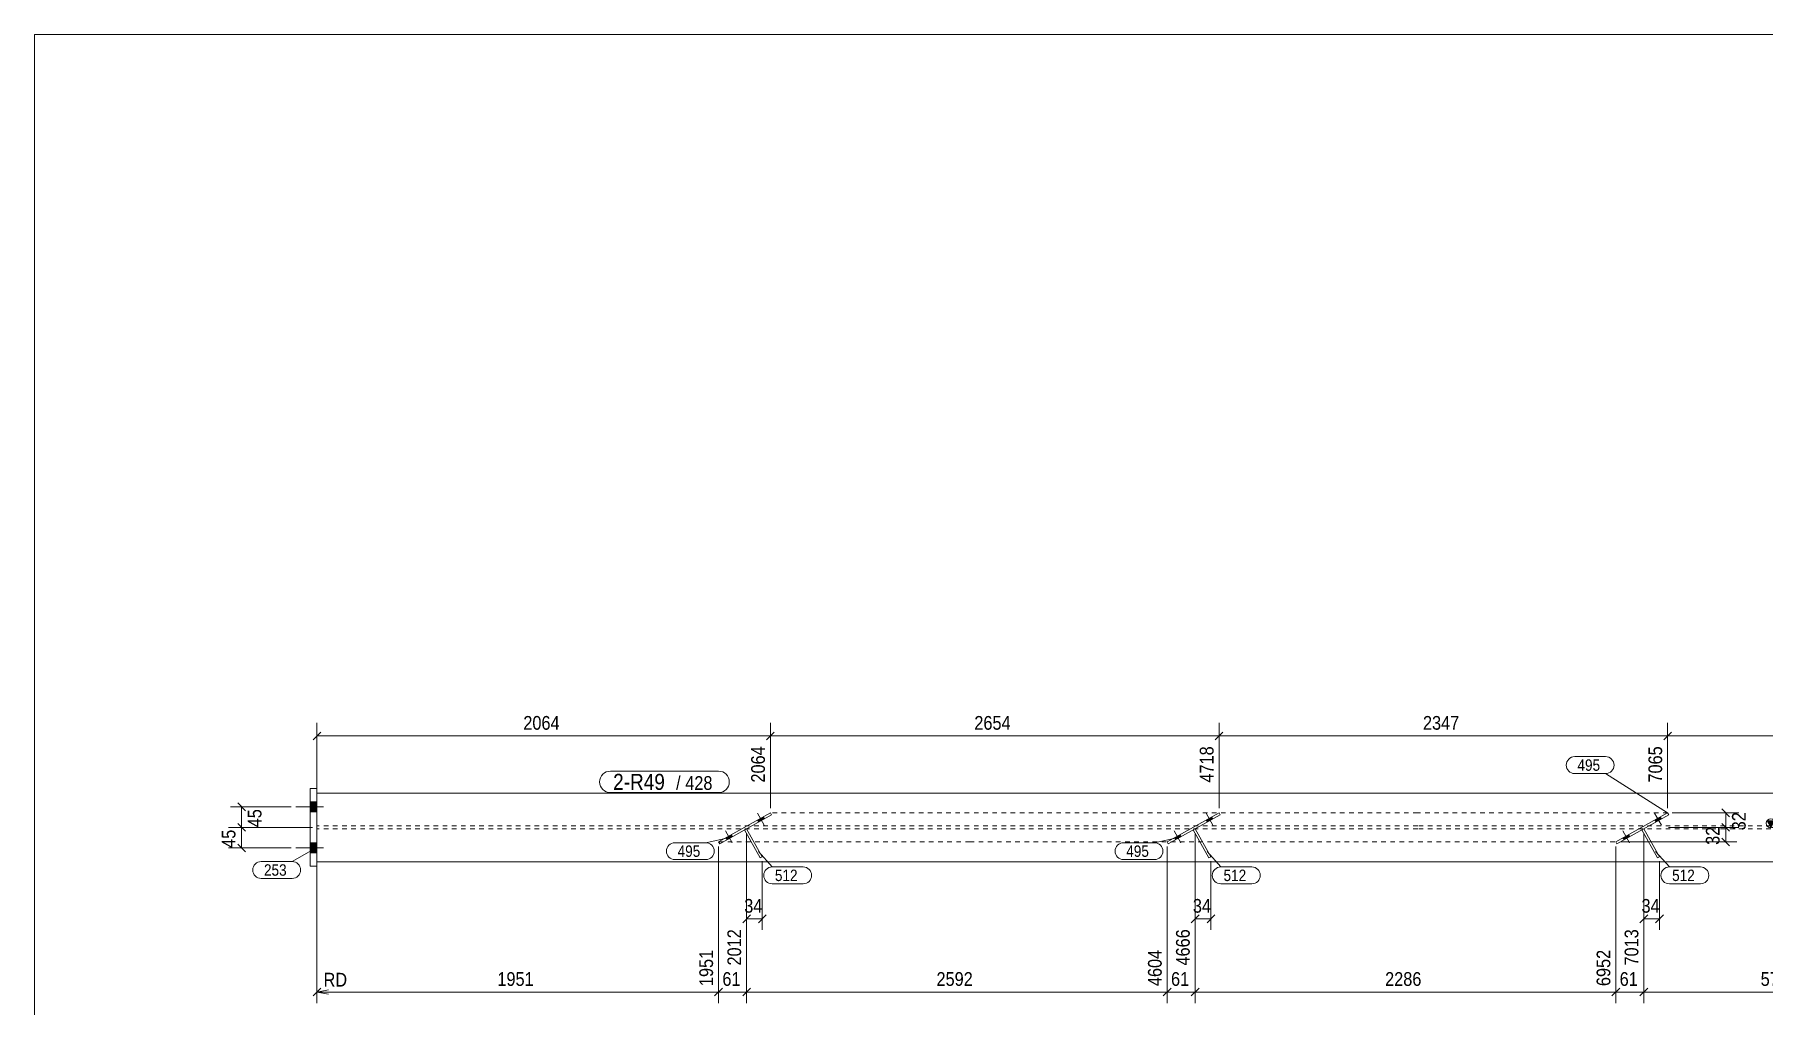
# Model space of a CAD drawing. Header units: millimetres. Extents: x 2 to 579, y 1 to 405.
# Drawn here: x 5 to 383, y 192.7 to 405 of the extents above; entities that cross this region are included whole.
import ezdxf

# ---------------------------------------------------------------- set-up
doc = ezdxf.new("R2010")
doc.units = ezdxf.units.MM
doc.linetypes.add('XKITLINE00', pattern=[0])
doc.linetypes.add('XKITLINE01', pattern=[4, 1, -1, 1, -1])
for name, color, linetype, lineweight in [('Bolt', 3, 'Continuous', 0), ('Dimensions', 7, 'Continuous', 0), ('DrawingSheet', 5, 'Continuous', 0), ('GraphicObject', 6, 'Continuous', 0), ('Part', 2, 'Continuous', 0), ('PartMark', 7, 'Continuous', 0)]:
    doc.layers.add(name, color=color, linetype=linetype, lineweight=lineweight)
doc.styles.add('ARIAL', font='ARIAL.TTF')

# ---------------------------------------------------------------- blocks, each defined once
blk = doc.blocks.new('*A16')
at = {"layer": 'Bolt'}
for points in [[(66.73, 235.07), (65.23, 235.07), (65.23, 237.27), (66.73, 237.27)], [(66.73, 235.07), (65.23, 235.07), (65.23, 237.27), (66.73, 237.27)], [(66.73, 235.07), (65.23, 235.07), (65.23, 237.27), (66.73, 237.27)], [(66.73, 226.07), (65.23, 226.07), (65.23, 228.27), (66.73, 228.27)], [(66.73, 226.07), (65.23, 226.07), (65.23, 228.27), (66.73, 228.27)], [(66.73, 226.07), (65.23, 226.07), (65.23, 228.27), (66.73, 228.27)]]:
    blk.add_hatch(color=3, dxfattribs=at).paths.add_polyline_path(points, flags=17)
at = {"layer": 'Bolt', "color": 3, "linetype": 'XKITLINE00', "lineweight": 0}
for p, q in [((62.13, 236.17), (68.13, 236.17)), ((62.13, 236.17), (68.13, 236.17)), ((62.13, 236.17), (68.13, 236.17)), ((65.23, 237.27), (66.73, 237.27)), ((65.23, 237.27), (66.73, 237.27)), ((65.23, 237.27), (66.73, 237.27)), ((65.23, 235.07), (66.73, 235.07)), ((65.23, 235.07), (66.73, 235.07)), ((65.23, 235.07), (66.73, 235.07)), ((62.13, 227.17), (68.13, 227.17)), ((62.13, 227.17), (68.13, 227.17)), ((62.13, 227.17), (68.13, 227.17)), ((65.23, 228.27), (66.73, 228.27)), ((65.23, 228.27), (66.73, 228.27)), ((65.23, 228.27), (66.73, 228.27)), ((65.23, 226.07), (66.73, 226.07)), ((65.23, 226.07), (66.73, 226.07)), ((65.23, 226.07), (66.73, 226.07))]:
    blk.add_line(p, q, dxfattribs=at)
blk = doc.blocks.new('*A17')
at = {"layer": 'Bolt'}
for points in [[(359.48, 232.85), (359.23, 233.28), (360.45, 233.97), (360.7, 233.53)], [(359.48, 232.85), (359.23, 233.28), (360.45, 233.97), (360.7, 233.53)], [(352.5, 228.93), (352.26, 229.36), (353.48, 230.05), (353.72, 229.61)], [(352.5, 228.93), (352.26, 229.36), (353.48, 230.05), (353.72, 229.61)]]:
    blk.add_hatch(color=3, dxfattribs=at).paths.add_polyline_path(points, flags=17)
at = {"layer": 'Bolt', "color": 3, "linetype": 'XKITLINE00', "lineweight": 0}
for p, q in [((360.65, 232.18), (359.18, 234.8)), ((360.65, 232.18), (359.18, 234.8)), ((353.68, 228.26), (352.21, 230.88)), ((353.68, 228.26), (352.21, 230.88)), ((359.48, 232.85), (359.23, 233.28)), ((359.48, 232.85), (359.23, 233.28)), ((360.7, 233.53), (360.45, 233.97)), ((360.7, 233.53), (360.45, 233.97)), ((352.5, 228.93), (352.26, 229.36)), ((352.5, 228.93), (352.26, 229.36)), ((353.72, 229.61), (353.48, 230.05)), ((353.72, 229.61), (353.48, 230.05))]:
    blk.add_line(p, q, dxfattribs=at)
blk = doc.blocks.new('*A18')
at = {"layer": 'Bolt'}
for points in [[(261.4, 232.85), (261.15, 233.28), (262.37, 233.97), (262.62, 233.53)], [(261.4, 232.85), (261.15, 233.28), (262.37, 233.97), (262.62, 233.53)], [(254.42, 228.93), (254.18, 229.36), (255.4, 230.05), (255.64, 229.61)], [(254.42, 228.93), (254.18, 229.36), (255.4, 230.05), (255.64, 229.61)]]:
    blk.add_hatch(color=3, dxfattribs=at).paths.add_polyline_path(points, flags=17)
at = {"layer": 'Bolt', "color": 3, "linetype": 'XKITLINE00', "lineweight": 0}
for p, q in [((262.58, 232.18), (261.11, 234.8)), ((262.58, 232.18), (261.11, 234.8)), ((255.6, 228.26), (254.13, 230.88)), ((255.6, 228.26), (254.13, 230.88)), ((261.4, 232.85), (261.15, 233.28)), ((261.4, 232.85), (261.15, 233.28)), ((262.62, 233.53), (262.37, 233.97)), ((262.62, 233.53), (262.37, 233.97)), ((254.42, 228.93), (254.18, 229.36)), ((254.42, 228.93), (254.18, 229.36)), ((255.64, 229.61), (255.4, 230.05)), ((255.64, 229.61), (255.4, 230.05))]:
    blk.add_line(p, q, dxfattribs=at)
blk = doc.blocks.new('*A19')
at = {"layer": 'Bolt'}
for points in [[(163.32, 232.85), (163.07, 233.28), (164.29, 233.97), (164.54, 233.53)], [(163.32, 232.85), (163.07, 233.28), (164.29, 233.97), (164.54, 233.53)], [(156.35, 228.93), (156.1, 229.36), (157.32, 230.05), (157.57, 229.61)], [(156.35, 228.93), (156.1, 229.36), (157.32, 230.05), (157.57, 229.61)]]:
    blk.add_hatch(color=3, dxfattribs=at).paths.add_polyline_path(points, flags=17)
at = {"layer": 'Bolt', "color": 3, "linetype": 'XKITLINE00', "lineweight": 0}
for p, q in [((164.5, 232.18), (163.03, 234.8)), ((164.5, 232.18), (163.03, 234.8)), ((157.52, 228.26), (156.05, 230.88)), ((157.52, 228.26), (156.05, 230.88)), ((163.32, 232.85), (163.07, 233.28)), ((163.32, 232.85), (163.07, 233.28)), ((164.54, 233.53), (164.29, 233.97)), ((164.54, 233.53), (164.29, 233.97)), ((156.35, 228.93), (156.1, 229.36)), ((156.35, 228.93), (156.1, 229.36)), ((157.57, 229.61), (157.32, 230.05)), ((157.57, 229.61), (157.32, 230.05))]:
    blk.add_line(p, q, dxfattribs=at)
blk = doc.blocks.new('*A20')
at = {"layer": 'Part'}
blk.add_hatch(color=2, dxfattribs=at).paths.add_polyline_path([(383.79, 233.07), (385.39, 233.07), (384.59, 231.67)], flags=17)
at = {"layer": 'Part', "color": 2, "linetype": 'XKITLINE00', "lineweight": 0}
for p, q in [((66.73, 239.17), (111.23, 239.17)), ((111.33, 239.17), (209.31, 239.17)), ((209.41, 239.17), (307.39, 239.17)), ((307.49, 239.17), (414.59, 239.17)), ((384.59, 231.67), (383.79, 233.07)), ((383.79, 233.07), (385.39, 233.07)), ((385.39, 233.07), (384.59, 231.67)), ((111.23, 224.17), (66.73, 224.17)), ((209.31, 224.17), (111.33, 224.17)), ((307.39, 224.17), (209.41, 224.17)), ((414.59, 224.17), (307.49, 224.17))]:
    blk.add_line(p, q, dxfattribs=at)
at = {"layer": 'Part', "color": 7, "linetype": 'XKITLINE01', "lineweight": 0}
for p, q in [((66.73, 239.17), (66.73, 224.17)), ((414.59, 239.17), (414.59, 224.17)), ((111.23, 231.99), (66.73, 231.99)), ((111.23, 231.34), (66.73, 231.34)), ((209.31, 231.99), (111.33, 231.99)), ((209.31, 231.34), (111.33, 231.34)), ((307.39, 231.99), (209.41, 231.99)), ((307.39, 231.34), (209.41, 231.34)), ((414.59, 231.99), (307.49, 231.99)), ((414.59, 231.34), (307.49, 231.34))]:
    blk.add_line(p, q, dxfattribs=at)
at = {"layer": 'Part', "color": 2, "linetype": 'XKITLINE00', "lineweight": 0}
blk.add_circle((384.59, 232.57), 1, dxfattribs=at)
blk = doc.blocks.new('*A22')
at = {"layer": 'Part', "color": 2, "linetype": 'XKITLINE00', "lineweight": 0}
for p, q in [((65.23, 240.17), (66.73, 240.17)), ((65.23, 223.17), (65.23, 240.17)), ((66.73, 240.17), (66.73, 223.17)), ((66.73, 223.17), (65.23, 223.17))]:
    blk.add_line(p, q, dxfattribs=at)
blk = doc.blocks.new('*A23')
at = {"layer": 'Part', "color": 2, "linetype": 'XKITLINE00', "lineweight": 0}
for p, q in [((362.02, 234.85), (350.69, 228.48)), ((362.27, 234.42), (350.93, 228.05)), ((362.27, 234.42), (362.02, 234.85)), ((350.93, 228.05), (350.69, 228.48))]:
    blk.add_line(p, q, dxfattribs=at)
blk = doc.blocks.new('*A24')
at = {"layer": 'Part', "color": 7, "linetype": 'XKITLINE01', "lineweight": 0}
blk.add_line((356.38, 231.11), (356.82, 231.35), dxfattribs=at)
at = {"layer": 'Part', "color": 2, "linetype": 'XKITLINE00', "lineweight": 0}
for p, q in [((359.81, 225.01), (356.38, 231.11)), ((356.82, 231.35), (360.25, 225.25)), ((360.25, 225.25), (359.81, 225.01))]:
    blk.add_line(p, q, dxfattribs=at)
blk = doc.blocks.new('*A25')
at = {"layer": 'Part', "color": 2, "linetype": 'XKITLINE00', "lineweight": 0}
for p, q in [((263.94, 234.85), (252.61, 228.48)), ((264.19, 234.42), (252.85, 228.05)), ((264.19, 234.42), (263.94, 234.85)), ((252.85, 228.05), (252.61, 228.48))]:
    blk.add_line(p, q, dxfattribs=at)
blk = doc.blocks.new('*A26')
at = {"layer": 'Part', "color": 7, "linetype": 'XKITLINE01', "lineweight": 0}
blk.add_line((258.3, 231.11), (258.74, 231.35), dxfattribs=at)
at = {"layer": 'Part', "color": 2, "linetype": 'XKITLINE00', "lineweight": 0}
for p, q in [((261.73, 225.01), (258.3, 231.11)), ((258.74, 231.35), (262.17, 225.25)), ((262.17, 225.25), (261.73, 225.01))]:
    blk.add_line(p, q, dxfattribs=at)
blk = doc.blocks.new('*A27')
at = {"layer": 'Part', "color": 2, "linetype": 'XKITLINE00', "lineweight": 0}
for p, q in [((165.86, 234.85), (154.53, 228.48)), ((166.11, 234.42), (154.78, 228.05)), ((166.11, 234.42), (165.86, 234.85)), ((154.78, 228.05), (154.53, 228.48))]:
    blk.add_line(p, q, dxfattribs=at)
blk = doc.blocks.new('*A28')
at = {"layer": 'Part', "color": 7, "linetype": 'XKITLINE01', "lineweight": 0}
blk.add_line((160.22, 231.11), (160.66, 231.35), dxfattribs=at)
at = {"layer": 'Part', "color": 2, "linetype": 'XKITLINE00', "lineweight": 0}
for p, q in [((163.65, 225.01), (160.22, 231.11)), ((160.66, 231.35), (164.09, 225.25)), ((164.09, 225.25), (163.65, 225.01))]:
    blk.add_line(p, q, dxfattribs=at)
blk = doc.blocks.new('*A29')
at = {"layer": 'GraphicObject', "color": 1, "linetype": 'XKITLINE01', "lineweight": 0}
for p, q in [((209.31, 234.85), (165.86, 234.85)), ((307.39, 234.85), (209.41, 234.85)), ((362.02, 234.85), (307.49, 234.85))]:
    blk.add_line(p, q, dxfattribs=at)
blk = doc.blocks.new('*A30')
at = {"layer": 'GraphicObject', "color": 1, "linetype": 'XKITLINE01', "lineweight": 0}
for p, q in [((154.53, 228.48), (209.31, 228.48)), ((209.41, 228.48), (307.39, 228.48)), ((307.49, 228.48), (350.69, 228.48))]:
    blk.add_line(p, q, dxfattribs=at)
blk = doc.blocks.new('*A31')
at = {"layer": 'DrawingSheet', "color": 5, "linetype": 'XKITLINE00', "lineweight": 0}
for p, q in [((579, 405), (5, 405)), ((5, 405), (5, 5))]:
    blk.add_line(p, q, dxfattribs=at)
blk = doc.blocks.new('*A68')
at = {"layer": 'Dimensions', "color": 7, "linetype": 'XKITLINE00', "lineweight": 0}
for p, q in [((362.2, 231.67), (377.13, 231.67)), ((373.88, 232.52), (375.58, 230.82)), ((374.73, 228.48), (374.73, 231.67)), ((351.69, 228.48), (377.13, 228.48)), ((373.88, 229.33), (375.58, 227.63))]:
    blk.add_line(p, q, dxfattribs=at)
at = {"layer": 'Dimensions', "color": 3}
for p in [(374.73, 231.67), (374.73, 228.48)]:
    blk.add_point(p, dxfattribs=at)
at = {"layer": 'Dimensions', "color": 3, "style": 'ARIAL', "width": 0.85}
blk.add_text('32', height=3, rotation=90.0002, dxfattribs=at).set_placement((373.38, 227.85))
blk = doc.blocks.new('*A69')
at = {"layer": 'Dimensions', "color": 7, "linetype": 'XKITLINE00', "lineweight": 0}
for p, q in [((363.02, 234.85), (377.58, 234.85)), ((373.88, 235.7), (375.58, 234)), ((374.73, 231.67), (374.73, 234.85)), ((362.2, 231.67), (377.58, 231.67)), ((373.88, 232.52), (375.58, 230.82))]:
    blk.add_line(p, q, dxfattribs=at)
at = {"layer": 'Dimensions', "color": 3}
for p in [(374.73, 234.85), (374.73, 231.67)]:
    blk.add_point(p, dxfattribs=at)
at = {"layer": 'Dimensions', "color": 3, "style": 'ARIAL', "width": 0.85}
blk.add_text('32', height=3, rotation=90.0002, dxfattribs=at).set_placement((379.08, 231.03))
blk = doc.blocks.new('*A70')
at = {"layer": 'Dimensions', "color": 7, "linetype": 'XKITLINE00', "lineweight": 0}
for p, q in [((65.73, 231.67), (47.41, 231.67)), ((49.41, 232.52), (51.11, 230.82)), ((50.26, 227.17), (50.26, 231.67)), ((61.13, 227.17), (47.41, 227.17)), ((49.41, 228.02), (51.11, 226.32))]:
    blk.add_line(p, q, dxfattribs=at)
at = {"layer": 'Dimensions', "color": 3}
for p in [(50.26, 231.67), (50.26, 227.17)]:
    blk.add_point(p, dxfattribs=at)
at = {"layer": 'Dimensions', "color": 3, "style": 'ARIAL', "width": 0.85}
blk.add_text('45', height=3, rotation=90.0002, dxfattribs=at).set_placement((48.91, 227.19))
blk = doc.blocks.new('*A71')
at = {"layer": 'Dimensions', "color": 7, "linetype": 'XKITLINE00', "lineweight": 0}
for p, q in [((61.13, 236.17), (47.86, 236.17)), ((49.41, 237.02), (51.11, 235.32)), ((50.26, 231.67), (50.26, 236.17)), ((65.73, 231.67), (47.86, 231.67)), ((49.41, 232.52), (51.11, 230.82))]:
    blk.add_line(p, q, dxfattribs=at)
at = {"layer": 'Dimensions', "color": 3}
for p in [(50.26, 236.17), (50.26, 231.67)]:
    blk.add_point(p, dxfattribs=at)
at = {"layer": 'Dimensions', "color": 3, "style": 'ARIAL', "width": 0.85}
blk.add_text('45', height=3, rotation=90.0002, dxfattribs=at).set_placement((54.61, 231.69))
blk = doc.blocks.new('*A74')
at = {"layer": 'Dimensions', "color": 7, "linetype": 'XKITLINE00', "lineweight": 0}
for p, q in [((66.73, 240.17), (66.73, 254.52)), ((165.86, 235.85), (165.86, 254.52)), ((67.58, 252.52), (65.88, 250.82)), ((66.73, 251.67), (165.86, 251.67)), ((166.71, 252.52), (165.02, 250.82))]:
    blk.add_line(p, q, dxfattribs=at)
at = {"layer": 'Dimensions', "color": 3}
for p in [(66.73, 251.67), (165.86, 251.67)]:
    blk.add_point(p, dxfattribs=at)
at = {"layer": 'Dimensions', "color": 3, "style": 'ARIAL', "width": 0.85}
blk.add_text('2064', height=3, dxfattribs=at).set_placement((111.85, 253.02))
blk.add_text('2064', height=3, rotation=90.0002, dxfattribs=at).set_placement((164.66, 241.47))
blk = doc.blocks.new('*A75')
at = {"layer": 'Dimensions', "color": 7, "linetype": 'XKITLINE00', "lineweight": 0}
for p, q in [((165.86, 235.85), (165.86, 254.52)), ((263.94, 235.85), (263.94, 254.52)), ((166.71, 252.52), (165.02, 250.82)), ((165.86, 251.67), (263.94, 251.67)), ((264.79, 252.52), (263.09, 250.82))]:
    blk.add_line(p, q, dxfattribs=at)
at = {"layer": 'Dimensions', "color": 3}
for p in [(165.86, 251.67), (263.94, 251.67)]:
    blk.add_point(p, dxfattribs=at)
at = {"layer": 'Dimensions', "color": 3, "style": 'ARIAL', "width": 0.85}
blk.add_text('2654', height=3, dxfattribs=at).set_placement((210.45, 253.02))
blk.add_text('4718', height=3, rotation=90.0002, dxfattribs=at).set_placement((262.74, 241.47))
blk = doc.blocks.new('*A76')
at = {"layer": 'Dimensions', "color": 7, "linetype": 'XKITLINE00', "lineweight": 0}
for p, q in [((263.94, 235.85), (263.94, 254.52)), ((362.02, 235.85), (362.02, 254.52)), ((264.79, 252.52), (263.09, 250.82)), ((263.94, 251.67), (362.02, 251.67)), ((362.87, 252.52), (361.17, 250.82))]:
    blk.add_line(p, q, dxfattribs=at)
at = {"layer": 'Dimensions', "color": 3}
for p in [(263.94, 251.67), (362.02, 251.67)]:
    blk.add_point(p, dxfattribs=at)
at = {"layer": 'Dimensions', "color": 3, "style": 'ARIAL', "width": 0.85}
blk.add_text('2347', height=3, dxfattribs=at).set_placement((308.53, 253.02))
blk.add_text('7065', height=3, rotation=90.0002, dxfattribs=at).set_placement((360.82, 241.47))
blk = doc.blocks.new('*A77')
at = {"layer": 'Dimensions', "color": 7, "linetype": 'XKITLINE00', "lineweight": 0}
for p, q in [((362.02, 235.85), (362.02, 254.52)), ((414.59, 240.17), (414.59, 254.52)), ((362.87, 252.52), (361.17, 250.82)), ((362.02, 251.67), (414.59, 251.67)), ((415.43, 252.52), (413.74, 250.82))]:
    blk.add_line(p, q, dxfattribs=at)
at = {"layer": 'Dimensions', "color": 3}
for p in [(362.02, 251.67), (414.59, 251.67)]:
    blk.add_point(p, dxfattribs=at)
at = {"layer": 'Dimensions', "color": 3, "style": 'ARIAL', "width": 0.85}
blk.add_text('526', height=3, dxfattribs=at).set_placement((384.97, 253.02))
blk.add_text('7591', height=3, rotation=90.0002, dxfattribs=at).set_placement((413.39, 241.47))
blk = doc.blocks.new('*A78')
at = {"layer": 'Dimensions', "color": 7, "linetype": 'XKITLINE00', "lineweight": 0}
for p, q in [((154.53, 227.48), (154.53, 193.27)), ((66.73, 223.17), (66.73, 193.27)), ((66.73, 223.17), (66.73, 193.27)), ((67.58, 196.52), (65.88, 194.82)), ((69.23, 196.17), (66.73, 195.67)), ((66.73, 195.67), (154.53, 195.67)), ((69.23, 195.17), (66.73, 195.67)), ((73.95, 195.67), (66.73, 195.67)), ((155.38, 196.52), (153.68, 194.82))]:
    blk.add_line(p, q, dxfattribs=at)
at = {"layer": 'Dimensions', "color": 3}
for p in [(66.73, 195.67), (154.53, 195.67)]:
    blk.add_point(p, dxfattribs=at)
at = {"layer": 'Dimensions', "color": 7}
blk.add_point((66.73, 195.67), dxfattribs=at)
at = {"layer": 'Dimensions', "color": 3, "style": 'ARIAL', "width": 0.85}
blk.add_text('1951', height=3, rotation=90.0002, dxfattribs=at).set_placement((153.33, 196.97))
for s, p in [('RD', (68.18, 196.87)), ('1951', (106.18, 197.02))]:
    blk.add_text(s, height=3, dxfattribs=at).set_placement(p)
blk = doc.blocks.new('*A79')
at = {"layer": 'Dimensions', "color": 7, "linetype": 'XKITLINE00', "lineweight": 0}
for p, q in [((154.53, 227.48), (154.53, 193.27)), ((160.66, 230.35), (160.66, 193.27)), ((155.38, 196.52), (153.68, 194.82)), ((154.53, 195.67), (160.66, 195.67)), ((161.51, 196.52), (159.81, 194.82))]:
    blk.add_line(p, q, dxfattribs=at)
at = {"layer": 'Dimensions', "color": 3}
for p in [(154.53, 195.67), (160.66, 195.67)]:
    blk.add_point(p, dxfattribs=at)
at = {"layer": 'Dimensions', "color": 3, "style": 'ARIAL', "width": 0.85}
blk.add_text('2012', height=3, rotation=90.0002, dxfattribs=at).set_placement((159.46, 201.47))
blk.add_text('61', height=3, dxfattribs=at).set_placement((155.37, 197.02))
blk = doc.blocks.new('*A80')
at = {"layer": 'Dimensions', "color": 7, "linetype": 'XKITLINE00', "lineweight": 0}
for p, q in [((160.66, 230.35), (160.66, 193.27)), ((252.61, 227.48), (252.61, 193.27)), ((161.51, 196.52), (159.81, 194.82)), ((160.66, 195.67), (252.61, 195.67)), ((253.46, 196.52), (251.76, 194.82))]:
    blk.add_line(p, q, dxfattribs=at)
at = {"layer": 'Dimensions', "color": 3}
for p in [(160.66, 195.67), (252.61, 195.67)]:
    blk.add_point(p, dxfattribs=at)
at = {"layer": 'Dimensions', "color": 3, "style": 'ARIAL', "width": 0.85}
blk.add_text('4604', height=3, rotation=90.0002, dxfattribs=at).set_placement((251.41, 196.97))
blk.add_text('2592', height=3, dxfattribs=at).set_placement((202.18, 197.02))
blk = doc.blocks.new('*A81')
at = {"layer": 'Dimensions', "color": 7, "linetype": 'XKITLINE00', "lineweight": 0}
for p, q in [((252.61, 227.48), (252.61, 193.27)), ((258.74, 230.35), (258.74, 193.27)), ((253.46, 196.52), (251.76, 194.82)), ((252.61, 195.67), (258.74, 195.67)), ((259.59, 196.52), (257.89, 194.82))]:
    blk.add_line(p, q, dxfattribs=at)
at = {"layer": 'Dimensions', "color": 3}
for p in [(252.61, 195.67), (258.74, 195.67)]:
    blk.add_point(p, dxfattribs=at)
at = {"layer": 'Dimensions', "color": 3, "style": 'ARIAL', "width": 0.85}
blk.add_text('4666', height=3, rotation=90.0002, dxfattribs=at).set_placement((257.54, 201.47))
blk.add_text('61', height=3, dxfattribs=at).set_placement((253.45, 197.02))
blk = doc.blocks.new('*A82')
at = {"layer": 'Dimensions', "color": 7, "linetype": 'XKITLINE00', "lineweight": 0}
for p, q in [((258.74, 230.35), (258.74, 193.27)), ((350.69, 227.48), (350.69, 193.27)), ((259.59, 196.52), (257.89, 194.82)), ((258.74, 195.67), (350.69, 195.67)), ((351.54, 196.52), (349.84, 194.82))]:
    blk.add_line(p, q, dxfattribs=at)
at = {"layer": 'Dimensions', "color": 3}
for p in [(258.74, 195.67), (350.69, 195.67)]:
    blk.add_point(p, dxfattribs=at)
at = {"layer": 'Dimensions', "color": 3, "style": 'ARIAL', "width": 0.85}
blk.add_text('6952', height=3, rotation=90.0002, dxfattribs=at).set_placement((349.49, 196.97))
blk.add_text('2286', height=3, dxfattribs=at).set_placement((300.26, 197.02))
blk = doc.blocks.new('*A83')
at = {"layer": 'Dimensions', "color": 7, "linetype": 'XKITLINE00', "lineweight": 0}
for p, q in [((350.69, 227.48), (350.69, 193.27)), ((356.82, 230.35), (356.82, 193.27)), ((351.54, 196.52), (349.84, 194.82)), ((350.69, 195.67), (356.82, 195.67)), ((357.67, 196.52), (355.97, 194.82))]:
    blk.add_line(p, q, dxfattribs=at)
at = {"layer": 'Dimensions', "color": 3}
for p in [(350.69, 195.67), (356.82, 195.67)]:
    blk.add_point(p, dxfattribs=at)
at = {"layer": 'Dimensions', "color": 3, "style": 'ARIAL', "width": 0.85}
blk.add_text('7013', height=3, rotation=90.0002, dxfattribs=at).set_placement((355.62, 201.47))
blk.add_text('61', height=3, dxfattribs=at).set_placement((351.53, 197.02))
blk = doc.blocks.new('*A84')
at = {"layer": 'Dimensions', "color": 7, "linetype": 'XKITLINE00', "lineweight": 0}
for p, q in [((356.82, 230.35), (356.82, 193.27)), ((414.59, 223.17), (414.59, 193.27)), ((357.67, 196.52), (355.97, 194.82)), ((356.82, 195.67), (414.59, 195.67)), ((415.43, 196.52), (413.74, 194.82))]:
    blk.add_line(p, q, dxfattribs=at)
at = {"layer": 'Dimensions', "color": 3}
for p in [(356.82, 195.67), (414.59, 195.67)]:
    blk.add_point(p, dxfattribs=at)
at = {"layer": 'Dimensions', "color": 3, "style": 'ARIAL', "width": 0.85}
blk.add_text('7591', height=3, rotation=90.0002, dxfattribs=at).set_placement((413.39, 196.97))
blk.add_text('578', height=3, dxfattribs=at).set_placement((382.36, 197.02))
blk = doc.blocks.new('*A85')
at = {"layer": 'Dimensions', "color": 7, "linetype": 'XKITLINE00', "lineweight": 0}
for p, q in [((160.66, 230.35), (160.66, 209.27)), ((164.09, 224.25), (164.09, 209.27)), ((161.51, 212.52), (159.81, 210.82)), ((160.66, 211.67), (164.09, 211.67)), ((164.94, 212.52), (163.24, 210.82))]:
    blk.add_line(p, q, dxfattribs=at)
at = {"layer": 'Dimensions', "color": 3}
for p in [(160.66, 211.67), (164.09, 211.67)]:
    blk.add_point(p, dxfattribs=at)
at = {"layer": 'Dimensions', "color": 3, "style": 'ARIAL', "width": 0.85}
blk.add_text('34', height=3, dxfattribs=at).set_placement((160.15, 213.02))
blk = doc.blocks.new('*A86')
at = {"layer": 'Dimensions', "color": 7, "linetype": 'XKITLINE00', "lineweight": 0}
for p, q in [((356.82, 230.35), (356.82, 209.27)), ((360.25, 224.25), (360.25, 209.27)), ((357.67, 212.52), (355.97, 210.82)), ((356.82, 211.67), (360.25, 211.67)), ((361.09, 212.52), (359.4, 210.82))]:
    blk.add_line(p, q, dxfattribs=at)
at = {"layer": 'Dimensions', "color": 3}
for p in [(356.82, 211.67), (360.25, 211.67)]:
    blk.add_point(p, dxfattribs=at)
at = {"layer": 'Dimensions', "color": 3, "style": 'ARIAL', "width": 0.85}
blk.add_text('34', height=3, dxfattribs=at).set_placement((356.31, 213.02))
blk = doc.blocks.new('*A87')
at = {"layer": 'Dimensions', "color": 7, "linetype": 'XKITLINE00', "lineweight": 0}
for p, q in [((258.74, 230.35), (258.74, 209.27)), ((262.17, 224.25), (262.17, 209.27)), ((259.59, 212.52), (257.89, 210.82)), ((258.74, 211.67), (262.17, 211.67)), ((263.02, 212.52), (261.32, 210.82))]:
    blk.add_line(p, q, dxfattribs=at)
at = {"layer": 'Dimensions', "color": 3}
for p in [(258.74, 211.67), (262.17, 211.67)]:
    blk.add_point(p, dxfattribs=at)
at = {"layer": 'Dimensions', "color": 3, "style": 'ARIAL', "width": 0.85}
blk.add_text('34', height=3, dxfattribs=at).set_placement((258.23, 213.02))
blk = doc.blocks.new('*A88')
at = {"layer": 'PartMark', "color": 7, "linetype": 'XKITLINE00', "lineweight": 0}
for p, q in [((163.25, 226.37), (166.25, 223.03)), ((166.25, 223.03), (173.01, 223.03)), ((166.25, 219.33), (173.01, 219.33))]:
    blk.add_line(p, q, dxfattribs=at)
for centre, start, end in [((166.25, 221.18), 90, 270), ((173.01, 221.18), 270, 90)]:
    blk.add_arc(centre, 1.85, start, end, dxfattribs=at)
at = {"layer": 'PartMark', "color": 3, "style": 'ARIAL', "width": 0.85}
blk.add_text('512', height=2.5, dxfattribs=at).set_placement((166.85, 219.93))
blk = doc.blocks.new('*A89')
at = {"layer": 'PartMark', "color": 7, "linetype": 'XKITLINE00', "lineweight": 0}
for p, q in [((144.98, 228.32), (151.74, 228.32)), ((156.94, 229.47), (151.74, 228.32)), ((144.98, 224.62), (151.74, 224.62))]:
    blk.add_line(p, q, dxfattribs=at)
for centre, start, end in [((144.98, 226.47), 90, 270), ((151.74, 226.47), 270, 90)]:
    blk.add_arc(centre, 1.85, start, end, dxfattribs=at)
at = {"layer": 'PartMark', "color": 3, "style": 'ARIAL', "width": 0.85}
blk.add_text('495', height=2.5, dxfattribs=at).set_placement((145.58, 225.22))
blk = doc.blocks.new('*A90')
at = {"layer": 'PartMark', "color": 7, "linetype": 'XKITLINE00', "lineweight": 0}
for p, q in [((261.33, 226.37), (264.33, 223.03)), ((264.33, 223.03), (271.09, 223.03)), ((264.33, 219.33), (271.09, 219.33))]:
    blk.add_line(p, q, dxfattribs=at)
for centre, start, end in [((264.33, 221.18), 90, 270), ((271.09, 221.18), 270, 90)]:
    blk.add_arc(centre, 1.85, start, end, dxfattribs=at)
at = {"layer": 'PartMark', "color": 3, "style": 'ARIAL', "width": 0.85}
blk.add_text('512', height=2.5, dxfattribs=at).set_placement((264.93, 219.93))
blk = doc.blocks.new('*A91')
at = {"layer": 'PartMark', "color": 7, "linetype": 'XKITLINE00', "lineweight": 0}
for p, q in [((243.06, 228.32), (249.82, 228.32)), ((255.02, 229.47), (249.82, 228.32)), ((243.06, 224.62), (249.82, 224.62))]:
    blk.add_line(p, q, dxfattribs=at)
for centre, start, end in [((243.06, 226.47), 90, 270), ((249.82, 226.47), 270, 90)]:
    blk.add_arc(centre, 1.85, start, end, dxfattribs=at)
at = {"layer": 'PartMark', "color": 3, "style": 'ARIAL', "width": 0.85}
blk.add_text('495', height=2.5, dxfattribs=at).set_placement((243.66, 225.22))
blk = doc.blocks.new('*A92')
at = {"layer": 'PartMark', "color": 7, "linetype": 'XKITLINE00', "lineweight": 0}
for p, q in [((359.4, 226.37), (362.4, 223.03)), ((362.4, 223.03), (369.17, 223.03)), ((362.4, 219.33), (369.17, 219.33))]:
    blk.add_line(p, q, dxfattribs=at)
for centre, start, end in [((362.4, 221.18), 90, 270), ((369.17, 221.18), 270, 90)]:
    blk.add_arc(centre, 1.85, start, end, dxfattribs=at)
at = {"layer": 'PartMark', "color": 3, "style": 'ARIAL', "width": 0.85}
blk.add_text('512', height=2.5, dxfattribs=at).set_placement((363, 219.93))
blk = doc.blocks.new('*A93')
at = {"layer": 'PartMark', "color": 7, "linetype": 'XKITLINE00', "lineweight": 0}
for p, q in [((341.7, 247.14), (348.46, 247.14)), ((341.7, 243.44), (348.46, 243.44)), ((362.02, 234.85), (348.46, 243.44))]:
    blk.add_line(p, q, dxfattribs=at)
for centre, start, end in [((341.7, 245.29), 90, 270), ((348.46, 245.29), 270, 90)]:
    blk.add_arc(centre, 1.85, start, end, dxfattribs=at)
at = {"layer": 'PartMark', "color": 3, "style": 'ARIAL', "width": 0.85}
blk.add_text('495', height=2.5, dxfattribs=at).set_placement((342.3, 244.04))
blk = doc.blocks.new('*A94')
at = {"layer": 'PartMark', "color": 7, "linetype": 'XKITLINE00', "lineweight": 0}
for p, q in [((54.55, 224.2), (61.32, 224.2)), ((65.56, 226.6), (61.32, 224.2)), ((54.55, 220.5), (61.32, 220.5))]:
    blk.add_line(p, q, dxfattribs=at)
for centre, start, end in [((54.55, 222.35), 90, 270), ((61.32, 222.35), 270, 90)]:
    blk.add_arc(centre, 1.85, start, end, dxfattribs=at)
at = {"layer": 'PartMark', "color": 3, "style": 'ARIAL', "width": 0.85}
blk.add_text('253', height=2.5, dxfattribs=at).set_placement((55.15, 221.1))
blk = doc.blocks.new('*A96')
at = {"layer": 'PartMark', "color": 7, "linetype": 'XKITLINE00', "lineweight": 0}
for p, q in [((130.88, 243.97), (154.53, 243.97)), ((130.88, 239.27), (154.53, 239.27))]:
    blk.add_line(p, q, dxfattribs=at)
for centre, start, end in [((130.88, 241.62), 90, 270), ((154.53, 241.62), 270, 90)]:
    blk.add_arc(centre, 2.35, start, end, dxfattribs=at)
at = {"layer": 'PartMark', "color": 1, "style": 'ARIAL', "width": 0.85}
blk.add_text('2-R49', height=3.5, dxfattribs=at).set_placement((131.48, 239.87))
at = {"layer": 'PartMark', "color": 3, "style": 'ARIAL', "width": 0.85}
for s, p in [('/', (145.24, 239.87)), ('428', (147.25, 239.87))]:
    blk.add_text(s, height=3, dxfattribs=at).set_placement(p)

msp = doc.modelspace()

# ---------------------------------------------------------------- block references
at = {"lineweight": 0}
for name in ['*A31', '*A74', '*A75', '*A76', '*A77', '*A93', '*A96', '*A22', '*A71', '*A16', '*A27', '*A19', '*A29', '*A25', '*A18', '*A23', '*A17', '*A69', '*A70', '*A28', '*A26', '*A68', '*A24', '*A78', '*A89', '*A79', '*A30', '*A80', '*A85', '*A91', '*A81', '*A82', '*A87', '*A83', '*A84', '*A86', '*A94', '*A88', '*A90', '*A92']:
    msp.add_blockref(name, (0, 0), dxfattribs=at)
at = {"layer": 'Part', "lineweight": 0}
msp.add_blockref('*A20', (0, 0), dxfattribs=at)

doc.saveas('drawing.dxf')
